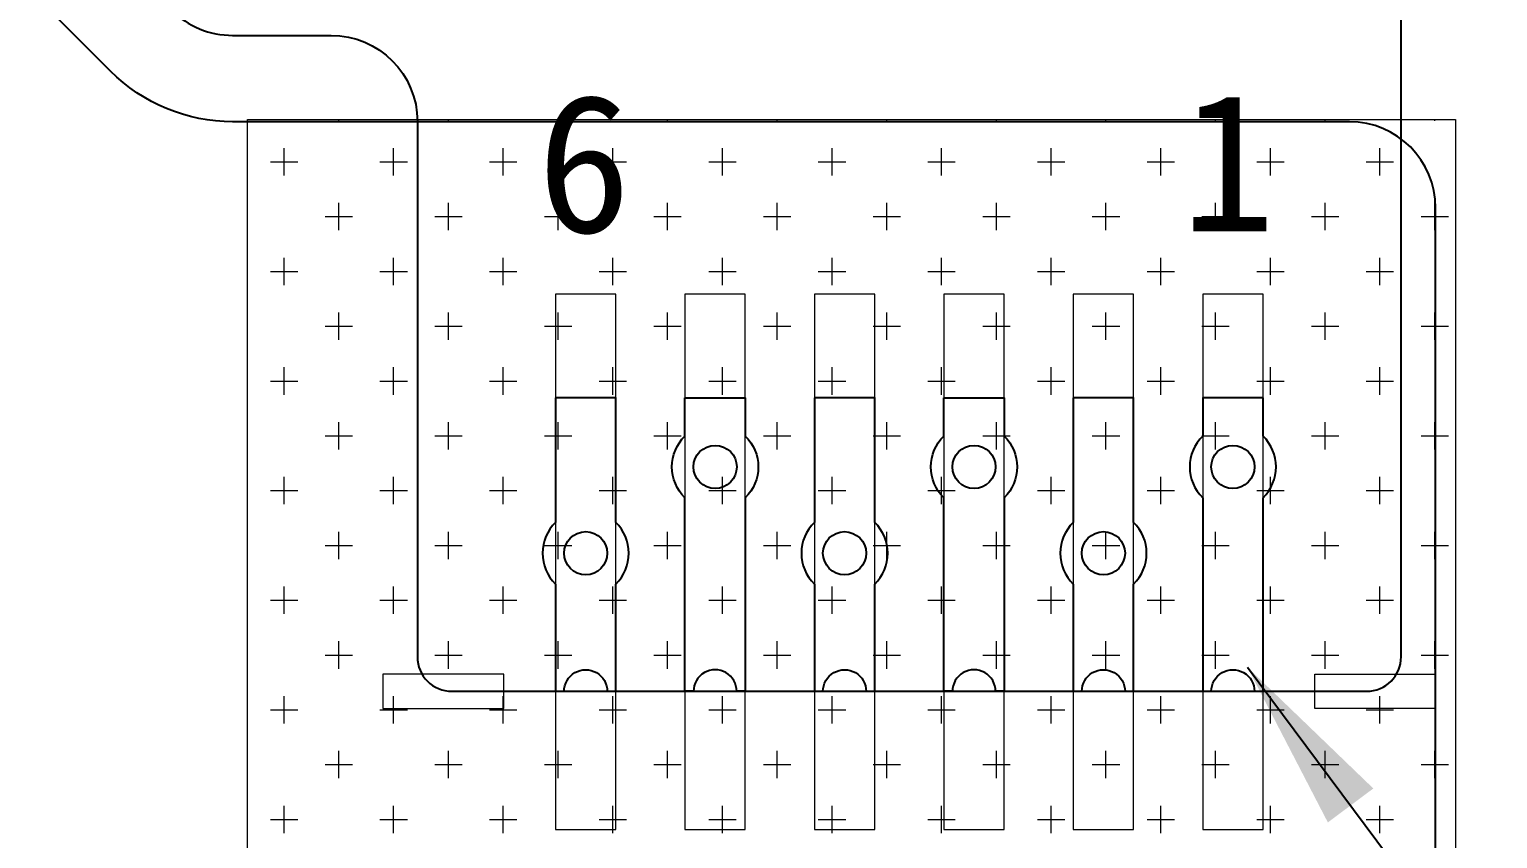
# Model space of a CAD drawing. Header units: millimetres. Extents: x 1845 to 2650, y -178 to 579.
# Drawn here: x 2460.23 to 2468.73, y 271.21 to 275.9 of the extents above; entities that cross this region are included whole.
import ezdxf

# ---------------------------------------------------------------- set-up
doc = ezdxf.new("R2010")
doc.units = ezdxf.units.MM
for name, color, linetype, lineweight in [('DIM', 3, 'Continuous', 5), ('MFPC', 50, 'Continuous', 5), ('TAPE', 90, 'Continuous', 5), ('TFPC', 50, 'Continuous', 5)]:
    doc.layers.add(name, color=color, linetype=linetype, lineweight=lineweight)
doc.styles.add('RD', font='ROMAND.shx', dxfattribs={"width": 0.8})
doc.styles.add('ZI2.5', font='', dxfattribs={"height": 2.5})
doc.styles.get('ZI2.5').set_extended_font_data('SimSun')
doc.dimstyles.new('DIM', dxfattribs={"dimtxt": 0.8, "dimasz": 0.8, "dimexe": 0, "dimexo": 0.5, "dimgap": 0.11, "dimtad": 0, "dimzin": 1, "dimdsep": 46, "dimtxsty": 'RD', "dimcen": 0, "dimclrd": 256, "dimclre": 256, "dimclrt": 256, "dimadec": 0, "dimazin": 0, "dimtm": 1e-09, "dimtfac": 1, "dimtofl": 0, "dimtmove": 0, "dimatfit": 3, "dimfxl": 1, "dimlwe": -1, "dimarcsym": 0})

msp = doc.modelspace()

# ---------------------------------------------------------------- linework, layer by layer
at = {"layer": 'MFPC', "linetype": 'Continuous', "lineweight": 25}
msp.add_lwpolyline([(2468.374374962546, 269.9315727610803), (2468.374374962546, 274.86847782423, 0.414213562373095), (2467.874374962546, 275.36847782423), (2461.403488519919, 275.36847782423, -0.1989123673796772), (2460.696381738732, 275.6613710430434), (2460.317566932988, 276.0401858487881, 0.1989123673796771), (2459.610460151801, 276.3330790676015), (2446.791679520907, 276.3330790676015, 0.1474383423831711), (2445.686389026366, 275.9999122694177), (2443.234084468002, 274.3737694045377, 0.2514207152849297), (2442.339374962544, 272.7069362027211), (2442.339374962546, 252.2624778253787, 0.4142135623730654)], format="xyb", dxfattribs=at)
at = {"layer": 'MFPC', "lineweight": 5}
for points in [[(2463.274374962446, 271.26847782551), (2463.624374962546, 271.26847782551), (2463.624374962546, 274.36847782423), (2463.274374962446, 274.36847782423)], [(2464.024374962446, 271.26847782551), (2464.374374962546, 271.26847782551), (2464.374374962546, 274.36847782423), (2464.024374962446, 274.36847782423)], [(2464.774374962446, 271.26847782551), (2465.124374962546, 271.26847782551), (2465.124374962546, 274.36847782423), (2464.774374962446, 274.36847782423)], [(2465.524374962446, 271.26847782551), (2465.874374962546, 271.26847782551), (2465.874374962546, 274.36847782423), (2465.524374962446, 274.36847782423)], [(2466.274374962446, 271.26847782551), (2466.624374962546, 271.26847782551), (2466.624374962546, 274.36847782423), (2466.274374962446, 274.36847782423)], [(2467.024374962446, 271.26847782551), (2467.374374962546, 271.26847782551), (2467.374374962546, 274.36847782423), (2467.024374962446, 274.36847782423)]]:
    msp.add_lwpolyline(points, close=True, dxfattribs=at)
at = {"layer": 'MFPC', "color": 255, "lineweight": 5}
for points in [[(2462.974374962446, 272.1684778255101), (2462.274374962545, 272.1684778255101), (2462.274374962545, 271.96847782551), (2462.974374962446, 271.96847782551)], [(2467.674374962646, 272.1684778255101), (2468.374374962546, 272.1684778255101), (2468.374374962546, 271.96847782551), (2467.674374962646, 271.96847782551)]]:
    msp.add_lwpolyline(points, close=True, dxfattribs=at)
at = {"layer": 'TAPE', "color": 32, "lineweight": 5}
for p, q in [((2461.490041672721, 269.3814110426623), (2461.490041672721, 275.3814110426623)), ((2461.490041672721, 275.3814110426623), (2468.490041672721, 275.3814110426623)), ((2468.490041672721, 275.3814110426623), (2468.490041672721, 269.3814110426623))]:
    msp.add_line(p, q, dxfattribs=at)
at = {"layer": 'TAPE', "color": 32, "linetype": 'Continuous', "lineweight": 5}
for p, q in [((2462.019135385359, 275.3743630408207), (2462.019135385359, 275.381411042662)), ((2462.654135385359, 275.3743630408207), (2462.654135385359, 275.381411042662)), ((2463.289135385359, 275.3743630408207), (2463.289135385359, 275.381411042662)), ((2463.924135385359, 275.3743630408207), (2463.924135385359, 275.381411042662)), ((2464.559135385359, 275.3743630408206), (2464.559135385359, 275.381411042662)), ((2465.194135385359, 275.3743630408206), (2465.194135385359, 275.381411042662)), ((2465.829135385359, 275.3743630408206), (2465.829135385359, 275.381411042662)), ((2466.464135385359, 275.3743630408206), (2466.464135385359, 275.381411042662)), ((2467.099135385359, 275.3743630408206), (2467.099135385359, 275.381411042662)), ((2467.734135385359, 275.3743630408206), (2467.734135385359, 275.381411042662)), ((2468.369135385359, 275.3743630408206), (2468.369135385359, 275.3814110426621)), ((2461.701635385359, 275.0568630408207), (2461.701635385359, 275.2156130408207)), ((2462.336635385359, 275.0568630408207), (2462.336635385359, 275.2156130408207)), ((2462.971635385359, 275.0568630408207), (2462.971635385359, 275.2156130408207)), ((2463.606635385359, 275.0568630408207), (2463.606635385359, 275.2156130408207)), ((2464.241635385359, 275.0568630408207), (2464.241635385359, 275.2156130408207)), ((2464.876635385359, 275.0568630408206), (2464.876635385359, 275.2156130408206)), ((2465.511635385359, 275.0568630408206), (2465.511635385359, 275.2156130408206)), ((2466.146635385359, 275.0568630408206), (2466.146635385359, 275.2156130408206)), ((2466.781635385359, 275.0568630408206), (2466.781635385359, 275.2156130408206)), ((2467.416635385359, 275.0568630408206), (2467.416635385359, 275.2156130408206)), ((2468.051635385359, 275.0568630408206), (2468.051635385359, 275.2156130408206)), ((2461.622260385359, 275.1362380408208), (2461.781010385359, 275.1362380408208)), ((2462.257260385359, 275.1362380408208), (2462.416010385359, 275.1362380408208)), ((2462.892260385359, 275.1362380408208), (2463.051010385359, 275.1362380408208)), ((2463.52726038536, 275.1362380408208), (2463.68601038536, 275.1362380408208)), ((2464.16226038536, 275.1362380408208), (2464.32101038536, 275.1362380408208)), ((2464.79726038536, 275.1362380408208), (2464.95601038536, 275.1362380408208)), ((2465.43226038536, 275.1362380408208), (2465.59101038536, 275.1362380408208)), ((2466.06726038536, 275.1362380408208), (2466.22601038536, 275.1362380408208)), ((2466.702260385361, 275.1362380408208), (2466.861010385361, 275.1362380408208)), ((2467.337260385361, 275.1362380408208), (2467.496010385361, 275.1362380408208)), ((2467.972260385361, 275.1362380408208), (2468.131010385361, 275.1362380408208)), ((2462.019135385359, 274.7393630408207), (2462.019135385359, 274.8981130408207)), ((2462.654135385359, 274.7393630408207), (2462.654135385359, 274.8981130408207)), ((2463.289135385359, 274.7393630408207), (2463.289135385359, 274.8981130408207)), ((2463.924135385359, 274.7393630408207), (2463.924135385359, 274.8981130408207)), ((2464.559135385359, 274.7393630408206), (2464.559135385359, 274.8981130408206)), ((2465.194135385359, 274.7393630408206), (2465.194135385359, 274.8981130408206)), ((2465.829135385359, 274.7393630408206), (2465.829135385359, 274.8981130408206)), ((2466.464135385359, 274.7393630408206), (2466.464135385359, 274.8981130408206)), ((2467.099135385359, 274.7393630408206), (2467.099135385359, 274.8981130408206)), ((2467.734135385359, 274.7393630408206), (2467.734135385359, 274.8981130408206)), ((2468.369135385359, 274.7393630408206), (2468.369135385359, 274.8981130408206)), ((2461.939760385359, 274.8187380408208), (2462.098510385359, 274.8187380408208)), ((2462.574760385359, 274.8187380408208), (2462.733510385359, 274.8187380408208)), ((2463.209760385359, 274.8187380408208), (2463.368510385359, 274.8187380408208)), ((2463.844760385359, 274.8187380408208), (2464.003510385359, 274.8187380408208)), ((2464.479760385359, 274.8187380408208), (2464.638510385359, 274.8187380408208)), ((2465.11476038536, 274.8187380408208), (2465.27351038536, 274.8187380408208)), ((2465.74976038536, 274.8187380408208), (2465.90851038536, 274.8187380408208)), ((2466.38476038536, 274.8187380408208), (2466.54351038536, 274.8187380408208)), ((2467.01976038536, 274.8187380408208), (2467.17851038536, 274.8187380408208)), ((2467.654760385361, 274.8187380408208), (2467.813510385361, 274.8187380408208)), ((2468.289760385361, 274.8187380408208), (2468.448510385361, 274.8187380408208)), ((2461.701635385359, 274.4218630408207), (2461.701635385359, 274.5806130408207)), ((2462.336635385359, 274.4218630408207), (2462.336635385359, 274.5806130408207)), ((2462.971635385359, 274.4218630408207), (2462.971635385359, 274.5806130408207)), ((2463.606635385359, 274.4218630408207), (2463.606635385359, 274.5806130408207)), ((2464.241635385359, 274.4218630408207), (2464.241635385359, 274.5806130408207)), ((2464.876635385359, 274.4218630408207), (2464.876635385359, 274.5806130408207)), ((2465.511635385359, 274.4218630408207), (2465.511635385359, 274.5806130408207)), ((2466.146635385359, 274.4218630408207), (2466.146635385359, 274.5806130408207)), ((2466.781635385359, 274.4218630408207), (2466.781635385359, 274.5806130408207)), ((2467.416635385359, 274.4218630408207), (2467.416635385359, 274.5806130408207)), ((2468.051635385359, 274.4218630408207), (2468.051635385359, 274.5806130408207)), ((2461.622260385358, 274.5012380408208), (2461.781010385359, 274.5012380408208)), ((2462.257260385359, 274.5012380408208), (2462.416010385359, 274.5012380408208)), ((2462.892260385359, 274.5012380408208), (2463.051010385359, 274.5012380408208)), ((2463.527260385359, 274.5012380408208), (2463.686010385359, 274.5012380408208)), ((2464.162260385359, 274.5012380408208), (2464.321010385359, 274.5012380408208)), ((2464.79726038536, 274.5012380408208), (2464.95601038536, 274.5012380408208)), ((2465.43226038536, 274.5012380408208), (2465.59101038536, 274.5012380408208)), ((2466.06726038536, 274.5012380408208), (2466.22601038536, 274.5012380408208)), ((2466.70226038536, 274.5012380408208), (2466.86101038536, 274.5012380408208)), ((2467.33726038536, 274.5012380408208), (2467.49601038536, 274.5012380408208)), ((2467.972260385361, 274.5012380408208), (2468.131010385361, 274.5012380408208)), ((2462.019135385359, 274.1043630408207), (2462.019135385359, 274.2631130408207)), ((2462.654135385359, 274.1043630408207), (2462.654135385359, 274.2631130408207)), ((2463.289135385359, 274.1043630408207), (2463.289135385359, 274.2631130408207)), ((2463.924135385359, 274.1043630408207), (2463.924135385359, 274.2631130408207)), ((2464.559135385359, 274.1043630408206), (2464.559135385359, 274.2631130408206)), ((2465.194135385359, 274.1043630408207), (2465.194135385359, 274.2631130408207)), ((2465.829135385359, 274.1043630408207), (2465.829135385359, 274.2631130408207)), ((2466.464135385359, 274.1043630408207), (2466.464135385359, 274.2631130408207)), ((2467.099135385359, 274.1043630408207), (2467.099135385359, 274.2631130408207)), ((2467.734135385359, 274.1043630408207), (2467.734135385359, 274.2631130408207)), ((2468.369135385359, 274.1043630408207), (2468.369135385359, 274.2631130408207)), ((2461.939760385359, 274.1837380408208), (2462.098510385359, 274.1837380408208)), ((2462.574760385359, 274.1837380408208), (2462.733510385359, 274.1837380408208)), ((2463.209760385359, 274.1837380408208), (2463.368510385359, 274.1837380408208)), ((2463.844760385359, 274.1837380408208), (2464.003510385359, 274.1837380408208)), ((2464.479760385359, 274.1837380408208), (2464.638510385359, 274.1837380408208)), ((2465.11476038536, 274.1837380408208), (2465.27351038536, 274.1837380408208)), ((2465.74976038536, 274.1837380408208), (2465.90851038536, 274.1837380408208)), ((2466.38476038536, 274.1837380408208), (2466.54351038536, 274.1837380408208)), ((2467.01976038536, 274.1837380408208), (2467.17851038536, 274.1837380408208)), ((2467.654760385361, 274.1837380408208), (2467.813510385361, 274.1837380408208)), ((2468.289760385361, 274.1837380408208), (2468.448510385361, 274.1837380408208)), ((2461.622260385359, 273.8662380408208), (2461.781010385359, 273.8662380408208)), ((2461.701635385359, 273.7868630408207), (2461.701635385359, 273.9456130408207)), ((2462.257260385359, 273.8662380408208), (2462.416010385359, 273.8662380408208)), ((2462.336635385359, 273.7868630408207), (2462.336635385359, 273.9456130408207)), ((2462.892260385359, 273.8662380408208), (2463.051010385359, 273.8662380408208)), ((2462.971635385359, 273.7868630408207), (2462.971635385359, 273.9456130408207)), ((2463.52726038536, 273.8662380408208), (2463.68601038536, 273.8662380408208)), ((2463.606635385359, 273.7868630408207), (2463.606635385359, 273.9456130408207)), ((2464.16226038536, 273.8662380408208), (2464.32101038536, 273.8662380408208)), ((2464.241635385359, 273.7868630408207), (2464.241635385359, 273.9456130408207)), ((2464.79726038536, 273.8662380408208), (2464.95601038536, 273.8662380408208)), ((2464.876635385359, 273.7868630408207), (2464.876635385359, 273.9456130408207)), ((2465.43226038536, 273.8662380408208), (2465.59101038536, 273.8662380408208)), ((2465.511635385359, 273.7868630408207), (2465.511635385359, 273.9456130408207)), ((2466.06726038536, 273.8662380408208), (2466.22601038536, 273.8662380408208)), ((2466.146635385359, 273.7868630408207), (2466.146635385359, 273.9456130408207)), ((2466.702260385361, 273.8662380408208), (2466.861010385361, 273.8662380408208)), ((2466.781635385359, 273.7868630408207), (2466.781635385359, 273.9456130408207)), ((2467.337260385361, 273.8662380408208), (2467.496010385361, 273.8662380408208)), ((2467.416635385359, 273.7868630408207), (2467.416635385359, 273.9456130408207)), ((2467.972260385361, 273.8662380408208), (2468.131010385361, 273.8662380408208)), ((2468.051635385359, 273.7868630408207), (2468.051635385359, 273.9456130408207)), ((2462.019135385359, 273.4693630408207), (2462.019135385359, 273.6281130408207)), ((2462.654135385359, 273.4693630408207), (2462.654135385359, 273.6281130408207)), ((2463.289135385359, 273.4693630408207), (2463.289135385359, 273.6281130408207)), ((2463.924135385359, 273.4693630408207), (2463.924135385359, 273.6281130408207)), ((2464.559135385359, 273.4693630408206), (2464.559135385359, 273.6281130408206)), ((2465.194135385359, 273.4693630408207), (2465.194135385359, 273.6281130408207)), ((2465.829135385359, 273.4693630408207), (2465.829135385359, 273.6281130408207)), ((2466.464135385359, 273.4693630408207), (2466.464135385359, 273.6281130408207)), ((2467.099135385359, 273.4693630408207), (2467.099135385359, 273.6281130408207)), ((2467.734135385359, 273.4693630408207), (2467.734135385359, 273.6281130408207)), ((2468.369135385359, 273.4693630408207), (2468.369135385359, 273.6281130408207)), ((2461.939760385359, 273.5487380408208), (2462.098510385359, 273.5487380408208)), ((2462.574760385359, 273.5487380408208), (2462.733510385359, 273.5487380408208)), ((2463.209760385359, 273.5487380408208), (2463.368510385359, 273.5487380408208)), ((2463.844760385359, 273.5487380408208), (2464.003510385359, 273.5487380408208)), ((2464.479760385359, 273.5487380408208), (2464.638510385359, 273.5487380408208)), ((2465.11476038536, 273.5487380408208), (2465.27351038536, 273.5487380408208)), ((2465.74976038536, 273.5487380408208), (2465.90851038536, 273.5487380408208)), ((2466.38476038536, 273.5487380408208), (2466.54351038536, 273.5487380408208)), ((2467.01976038536, 273.5487380408208), (2467.17851038536, 273.5487380408208)), ((2467.654760385361, 273.5487380408208), (2467.813510385361, 273.5487380408208)), ((2468.289760385361, 273.5487380408208), (2468.448510385361, 273.5487380408208)), ((2461.701635385359, 273.1518630408207), (2461.701635385359, 273.3106130408207)), ((2462.336635385359, 273.1518630408207), (2462.336635385359, 273.3106130408207)), ((2462.971635385359, 273.1518630408207), (2462.971635385359, 273.3106130408207)), ((2463.606635385359, 273.1518630408207), (2463.606635385359, 273.3106130408207)), ((2464.241635385359, 273.1518630408207), (2464.241635385359, 273.3106130408207)), ((2464.876635385359, 273.1518630408207), (2464.876635385359, 273.3106130408207)), ((2465.511635385359, 273.1518630408207), (2465.511635385359, 273.3106130408207)), ((2466.146635385359, 273.1518630408207), (2466.146635385359, 273.3106130408207)), ((2466.781635385359, 273.1518630408207), (2466.781635385359, 273.3106130408207)), ((2467.416635385359, 273.1518630408207), (2467.416635385359, 273.3106130408207)), ((2468.051635385359, 273.1518630408207), (2468.051635385359, 273.3106130408207)), ((2461.622260385358, 273.2312380408208), (2461.781010385359, 273.2312380408208)), ((2462.257260385359, 273.2312380408208), (2462.416010385359, 273.2312380408208)), ((2462.892260385359, 273.2312380408208), (2463.051010385359, 273.2312380408208)), ((2463.527260385359, 273.2312380408208), (2463.686010385359, 273.2312380408208)), ((2464.162260385359, 273.2312380408208), (2464.321010385359, 273.2312380408208)), ((2464.79726038536, 273.2312380408208), (2464.95601038536, 273.2312380408208)), ((2465.43226038536, 273.2312380408208), (2465.59101038536, 273.2312380408208)), ((2466.06726038536, 273.2312380408208), (2466.22601038536, 273.2312380408208)), ((2466.70226038536, 273.2312380408208), (2466.86101038536, 273.2312380408208)), ((2467.33726038536, 273.2312380408208), (2467.49601038536, 273.2312380408208)), ((2467.972260385361, 273.2312380408208), (2468.131010385361, 273.2312380408208)), ((2462.019135385359, 272.8343630408207), (2462.019135385359, 272.9931130408207)), ((2462.654135385359, 272.8343630408207), (2462.654135385359, 272.9931130408207)), ((2463.289135385359, 272.8343630408207), (2463.289135385359, 272.9931130408207)), ((2463.924135385359, 272.8343630408207), (2463.924135385359, 272.9931130408207)), ((2464.559135385359, 272.8343630408206), (2464.559135385359, 272.9931130408206)), ((2465.194135385359, 272.8343630408207), (2465.194135385359, 272.9931130408207)), ((2465.829135385359, 272.8343630408207), (2465.829135385359, 272.9931130408207)), ((2466.464135385359, 272.8343630408207), (2466.464135385359, 272.9931130408207)), ((2467.099135385359, 272.8343630408207), (2467.099135385359, 272.9931130408207)), ((2467.734135385359, 272.8343630408207), (2467.734135385359, 272.9931130408207)), ((2468.369135385359, 272.8343630408207), (2468.369135385359, 272.9931130408207)), ((2461.939760385359, 272.9137380408208), (2462.098510385359, 272.9137380408208)), ((2462.574760385359, 272.9137380408208), (2462.733510385359, 272.9137380408208)), ((2463.209760385359, 272.9137380408208), (2463.36851038536, 272.9137380408208)), ((2463.84476038536, 272.9137380408208), (2464.00351038536, 272.9137380408208)), ((2464.47976038536, 272.9137380408208), (2464.63851038536, 272.9137380408208)), ((2465.11476038536, 272.9137380408208), (2465.27351038536, 272.9137380408208)), ((2465.74976038536, 272.9137380408208), (2465.90851038536, 272.9137380408208)), ((2466.384760385361, 272.9137380408208), (2466.543510385361, 272.9137380408208)), ((2467.019760385361, 272.9137380408208), (2467.178510385361, 272.9137380408208)), ((2467.654760385361, 272.9137380408208), (2467.813510385361, 272.9137380408208)), ((2468.289760385361, 272.9137380408208), (2468.448510385361, 272.9137380408208)), ((2461.701635385359, 272.5168630408207), (2461.701635385359, 272.6756130408207)), ((2462.336635385359, 272.5168630408207), (2462.336635385359, 272.6756130408207)), ((2462.971635385359, 272.5168630408207), (2462.971635385359, 272.6756130408207)), ((2463.606635385359, 272.5168630408207), (2463.606635385359, 272.6756130408207)), ((2464.241635385359, 272.5168630408207), (2464.241635385359, 272.6756130408207)), ((2464.876635385359, 272.5168630408207), (2464.876635385359, 272.6756130408207)), ((2465.511635385359, 272.5168630408207), (2465.511635385359, 272.6756130408207)), ((2466.146635385359, 272.5168630408207), (2466.146635385359, 272.6756130408207)), ((2466.781635385359, 272.5168630408207), (2466.781635385359, 272.6756130408207)), ((2467.416635385359, 272.5168630408207), (2467.416635385359, 272.6756130408207)), ((2468.051635385359, 272.5168630408207), (2468.051635385359, 272.6756130408207)), ((2461.622260385359, 272.5962380408208), (2461.781010385359, 272.5962380408208)), ((2462.257260385359, 272.5962380408208), (2462.416010385359, 272.5962380408208)), ((2462.892260385359, 272.5962380408208), (2463.051010385359, 272.5962380408208)), ((2463.52726038536, 272.5962380408208), (2463.68601038536, 272.5962380408208)), ((2464.16226038536, 272.5962380408208), (2464.32101038536, 272.5962380408208)), ((2464.79726038536, 272.5962380408208), (2464.95601038536, 272.5962380408208)), ((2465.43226038536, 272.5962380408208), (2465.59101038536, 272.5962380408208)), ((2466.06726038536, 272.5962380408208), (2466.22601038536, 272.5962380408208)), ((2466.702260385361, 272.5962380408208), (2466.861010385361, 272.5962380408208)), ((2467.337260385361, 272.5962380408208), (2467.496010385361, 272.5962380408208)), ((2467.972260385361, 272.5962380408208), (2468.131010385361, 272.5962380408208)), ((2462.019135385359, 272.1993630408207), (2462.019135385359, 272.3581130408207)), ((2462.654135385359, 272.1993630408207), (2462.654135385359, 272.3581130408207)), ((2463.289135385359, 272.1993630408207), (2463.289135385359, 272.3581130408207)), ((2463.924135385359, 272.1993630408207), (2463.924135385359, 272.3581130408207)), ((2464.559135385359, 272.1993630408206), (2464.559135385359, 272.3581130408206)), ((2465.194135385359, 272.1993630408207), (2465.194135385359, 272.3581130408207)), ((2465.829135385359, 272.1993630408207), (2465.829135385359, 272.3581130408207)), ((2466.464135385359, 272.1993630408207), (2466.464135385359, 272.3581130408207)), ((2467.099135385359, 272.1993630408207), (2467.099135385359, 272.3581130408207)), ((2467.734135385359, 272.1993630408207), (2467.734135385359, 272.3581130408207)), ((2468.369135385359, 272.1993630408207), (2468.369135385359, 272.3581130408207)), ((2461.939760385359, 272.2787380408208), (2462.098510385359, 272.2787380408208)), ((2462.574760385359, 272.2787380408208), (2462.733510385359, 272.2787380408208)), ((2463.209760385359, 272.2787380408208), (2463.368510385359, 272.2787380408208)), ((2463.844760385359, 272.2787380408208), (2464.003510385359, 272.2787380408208)), ((2464.479760385359, 272.2787380408208), (2464.638510385359, 272.2787380408208)), ((2465.11476038536, 272.2787380408208), (2465.27351038536, 272.2787380408208)), ((2465.74976038536, 272.2787380408208), (2465.90851038536, 272.2787380408208)), ((2466.38476038536, 272.2787380408208), (2466.54351038536, 272.2787380408208)), ((2467.01976038536, 272.2787380408208), (2467.17851038536, 272.2787380408208)), ((2467.654760385361, 272.2787380408208), (2467.813510385361, 272.2787380408208)), ((2468.289760385361, 272.2787380408208), (2468.448510385361, 272.2787380408208)), ((2461.701635385359, 271.8818630408207), (2461.701635385359, 272.0406130408207)), ((2462.336635385359, 271.8818630408207), (2462.336635385359, 272.0406130408207)), ((2462.971635385359, 271.8818630408207), (2462.971635385359, 272.0406130408207)), ((2463.606635385359, 271.8818630408207), (2463.606635385359, 272.0406130408207)), ((2464.241635385359, 271.8818630408207), (2464.241635385359, 272.0406130408207)), ((2464.876635385359, 271.8818630408207), (2464.876635385359, 272.0406130408207)), ((2465.511635385359, 271.8818630408207), (2465.511635385359, 272.0406130408207)), ((2466.146635385359, 271.8818630408207), (2466.146635385359, 272.0406130408207)), ((2466.781635385359, 271.8818630408207), (2466.781635385359, 272.0406130408207)), ((2467.416635385359, 271.8818630408207), (2467.416635385359, 272.0406130408207)), ((2468.051635385359, 271.8818630408207), (2468.051635385359, 272.0406130408207)), ((2461.622260385358, 271.9612380408208), (2461.781010385359, 271.9612380408208)), ((2462.257260385359, 271.9612380408208), (2462.416010385359, 271.9612380408208)), ((2462.892260385359, 271.9612380408208), (2463.051010385359, 271.9612380408208)), ((2463.527260385359, 271.9612380408208), (2463.686010385359, 271.9612380408208)), ((2464.162260385359, 271.9612380408208), (2464.321010385359, 271.9612380408208)), ((2464.79726038536, 271.9612380408208), (2464.95601038536, 271.9612380408208)), ((2465.43226038536, 271.9612380408208), (2465.59101038536, 271.9612380408208)), ((2466.06726038536, 271.9612380408208), (2466.22601038536, 271.9612380408208)), ((2466.70226038536, 271.9612380408208), (2466.86101038536, 271.9612380408208)), ((2467.33726038536, 271.9612380408208), (2467.49601038536, 271.9612380408208)), ((2467.972260385361, 271.9612380408208), (2468.131010385361, 271.9612380408208)), ((2462.019135385359, 271.5643630408208), (2462.019135385359, 271.7231130408207)), ((2462.654135385359, 271.5643630408208), (2462.654135385359, 271.7231130408207)), ((2463.289135385359, 271.5643630408208), (2463.289135385359, 271.7231130408207)), ((2463.924135385359, 271.5643630408208), (2463.924135385359, 271.7231130408207)), ((2464.559135385359, 271.5643630408206), (2464.559135385359, 271.7231130408206)), ((2465.194135385359, 271.5643630408207), (2465.194135385359, 271.7231130408207)), ((2465.829135385359, 271.5643630408207), (2465.829135385359, 271.7231130408207)), ((2466.464135385359, 271.5643630408207), (2466.464135385359, 271.7231130408207)), ((2467.099135385359, 271.5643630408207), (2467.099135385359, 271.7231130408207)), ((2467.734135385359, 271.5643630408207), (2467.734135385359, 271.7231130408207)), ((2468.369135385359, 271.5643630408207), (2468.369135385359, 271.7231130408207)), ((2461.939760385359, 271.6437380408208), (2462.098510385359, 271.6437380408208)), ((2462.574760385359, 271.6437380408208), (2462.733510385359, 271.6437380408208)), ((2463.209760385359, 271.6437380408208), (2463.368510385359, 271.6437380408208)), ((2463.844760385359, 271.6437380408208), (2464.003510385359, 271.6437380408208)), ((2464.479760385359, 271.6437380408208), (2464.638510385359, 271.6437380408208)), ((2465.11476038536, 271.6437380408208), (2465.27351038536, 271.6437380408208)), ((2465.74976038536, 271.6437380408208), (2465.90851038536, 271.6437380408208)), ((2466.38476038536, 271.6437380408208), (2466.54351038536, 271.6437380408208)), ((2467.01976038536, 271.6437380408208), (2467.17851038536, 271.6437380408208)), ((2467.654760385361, 271.6437380408208), (2467.813510385361, 271.6437380408208)), ((2468.289760385361, 271.6437380408208), (2468.448510385361, 271.6437380408208)), ((2461.701635385359, 271.2468630408208), (2461.701635385359, 271.4056130408208)), ((2462.336635385359, 271.2468630408208), (2462.336635385359, 271.4056130408208)), ((2462.971635385359, 271.2468630408208), (2462.971635385359, 271.4056130408208)), ((2463.606635385359, 271.2468630408208), (2463.606635385359, 271.4056130408208)), ((2464.241635385359, 271.2468630408208), (2464.241635385359, 271.4056130408208)), ((2464.876635385359, 271.2468630408207), (2464.876635385359, 271.4056130408207)), ((2465.511635385359, 271.2468630408207), (2465.511635385359, 271.4056130408207)), ((2466.146635385359, 271.2468630408207), (2466.146635385359, 271.4056130408207)), ((2466.781635385359, 271.2468630408207), (2466.781635385359, 271.4056130408207)), ((2467.416635385359, 271.2468630408207), (2467.416635385359, 271.4056130408207)), ((2468.051635385359, 271.2468630408207), (2468.051635385359, 271.4056130408207)), ((2461.622260385359, 271.3262380408208), (2461.781010385359, 271.3262380408208)), ((2462.257260385359, 271.3262380408208), (2462.416010385359, 271.3262380408208)), ((2462.892260385359, 271.3262380408208), (2463.051010385359, 271.3262380408208)), ((2463.52726038536, 271.3262380408208), (2463.68601038536, 271.3262380408208)), ((2464.16226038536, 271.3262380408208), (2464.32101038536, 271.3262380408208)), ((2464.79726038536, 271.3262380408208), (2464.95601038536, 271.3262380408208)), ((2465.43226038536, 271.3262380408208), (2465.59101038536, 271.3262380408208)), ((2466.06726038536, 271.3262380408208), (2466.22601038536, 271.3262380408208)), ((2466.702260385361, 271.3262380408208), (2466.861010385361, 271.3262380408208)), ((2467.337260385361, 271.3262380408208), (2467.496010385361, 271.3262380408208)), ((2467.972260385361, 271.3262380408208), (2468.131010385361, 271.3262380408208))]:
    msp.add_line(p, q, dxfattribs=at)
at = {"layer": 'TFPC', "linetype": 'Continuous', "lineweight": 25}
msp.add_lwpolyline([(2461.049935129326, 276.0149244336367, 0.1989123673796735), (2461.403488519919, 275.86847782423), (2461.974374962546, 275.86847782423, -0.414213562373095), (2462.474374962546, 275.36847782423), (2462.474374962546, 272.26847782551, 0.414213562373095), (2462.674374962546, 272.0684778255101), (2467.974374962546, 272.0684778255101, 0.414213562373095), (2468.174374962546, 272.26847782551), (2468.174374962546, 278.5565708568743, 0.2050829152409731)], format="xyb", dxfattribs=at)
at = {"layer": 'TFPC', "color": 3, "linetype": 'Continuous', "lineweight": 25}
for points in [[(2463.274374962447, 273.7684778242425), (2463.274374962447, 273.0470135362347, 0.4200840252092916), (2463.274374962447, 272.6899421148072), (2463.274374962447, 272.0684778255213), (2463.324374962446, 272.0684778255203, -1.000000000003638), (2463.574374962446, 272.0684778255208), (2463.624374962446, 272.0684778255207), (2463.624374962446, 272.6899421148073, 0.4200840252089341), (2463.624374962446, 273.0470135362347), (2463.624374962446, 273.7684778242411)], [(2464.024374962446, 273.7684778242411), (2464.374374962446, 273.768477824242), (2464.374374962446, 273.5470135362352, -0.4200840252089343), (2464.374374962446, 273.1899421148077), (2464.374374962446, 272.0684778255207), (2464.324374962446, 272.0684778255208, 1.000000000003638), (2464.074374962446, 272.0684778255208), (2464.024374962446, 272.0684778255203), (2464.024374962446, 273.1899421148077, -0.4200840252089343), (2464.024374962446, 273.5470135362352)], [(2464.774374962446, 273.7684778242425), (2464.774374962446, 273.0470135362347, 0.4200840252092916), (2464.774374962446, 272.6899421148072), (2464.774374962446, 272.0684778255213), (2464.824374962446, 272.0684778255203, -1.000000000003638), (2465.074374962446, 272.0684778255208), (2465.124374962446, 272.0684778255207), (2465.124374962445, 272.6899421148073, 0.4200840252089341), (2465.124374962445, 273.0470135362347), (2465.124374962446, 273.7684778242411)], [(2465.524374962446, 273.7684778242411), (2465.874374962446, 273.768477824242), (2465.874374962445, 273.5470135362352, -0.4200840252089343), (2465.874374962445, 273.1899421148077), (2465.874374962446, 272.0684778255207), (2465.824374962446, 272.0684778255208, 1.000000000003638), (2465.574374962446, 272.0684778255208), (2465.524374962446, 272.0684778255203), (2465.524374962446, 273.1899421148077, -0.4200840252089343), (2465.524374962446, 273.5470135362352)], [(2466.274374962446, 273.7684778242425), (2466.274374962446, 273.0470135362347, 0.4200840252092916), (2466.274374962446, 272.6899421148072), (2466.274374962446, 272.0684778255213), (2466.324374962445, 272.0684778255203, -1.000000000003638), (2466.574374962445, 272.0684778255208), (2466.624374962445, 272.0684778255207), (2466.624374962445, 272.6899421148073, 0.4200840252089341), (2466.624374962445, 273.0470135362347), (2466.624374962445, 273.7684778242411)], [(2467.374374962445, 273.7684778242411), (2467.024374962446, 273.768477824242), (2467.024374962446, 273.5470135362352, 0.4200840252089343), (2467.024374962446, 273.1899421148077), (2467.024374962446, 272.0684778255207), (2467.074374962446, 272.0684778255208, -1.000000000003638), (2467.324374962446, 272.0684778255208), (2467.374374962445, 272.0684778255203), (2467.374374962445, 273.1899421148077, 0.4200840252089343), (2467.374374962445, 273.5470135362352)]]:
    msp.add_lwpolyline(points, format="xyb", close=True, dxfattribs=at)
for centre in [(2464.199374962446, 273.3684778255214), (2465.699374962446, 273.3684778255214), (2467.199374962446, 273.3684778255214), (2463.449374962446, 272.868477825521), (2464.949374962446, 272.868477825521), (2466.449374962445, 272.868477825521)]:
    msp.add_circle(centre, 0.125, dxfattribs=at)

# ---------------------------------------------------------------- texts
at = {"layer": 'TFPC', "color": 1, "lineweight": 5, "style": 'ZI2.5'}
for s, p in [('6', (2463.167884355431, 274.7269649201579)), ('1', (2466.900371681893, 274.7330585470654))]:
    msp.add_text(s, height=0.8, dxfattribs=at).set_placement(p)

# ---------------------------------------------------------------- leaders
at = {"layer": 'DIM', "lineweight": 5}
msp.add_leader([(2467.2833683292, 272.2086172186978), (2469.386724992636, 269.3905615898237), (2478.739365487438, 269.3905615898237)], dimstyle='DIM', override={"dimasz": 1, "dimzin": 0}, dxfattribs=at)

doc.saveas('drawing.dxf')
